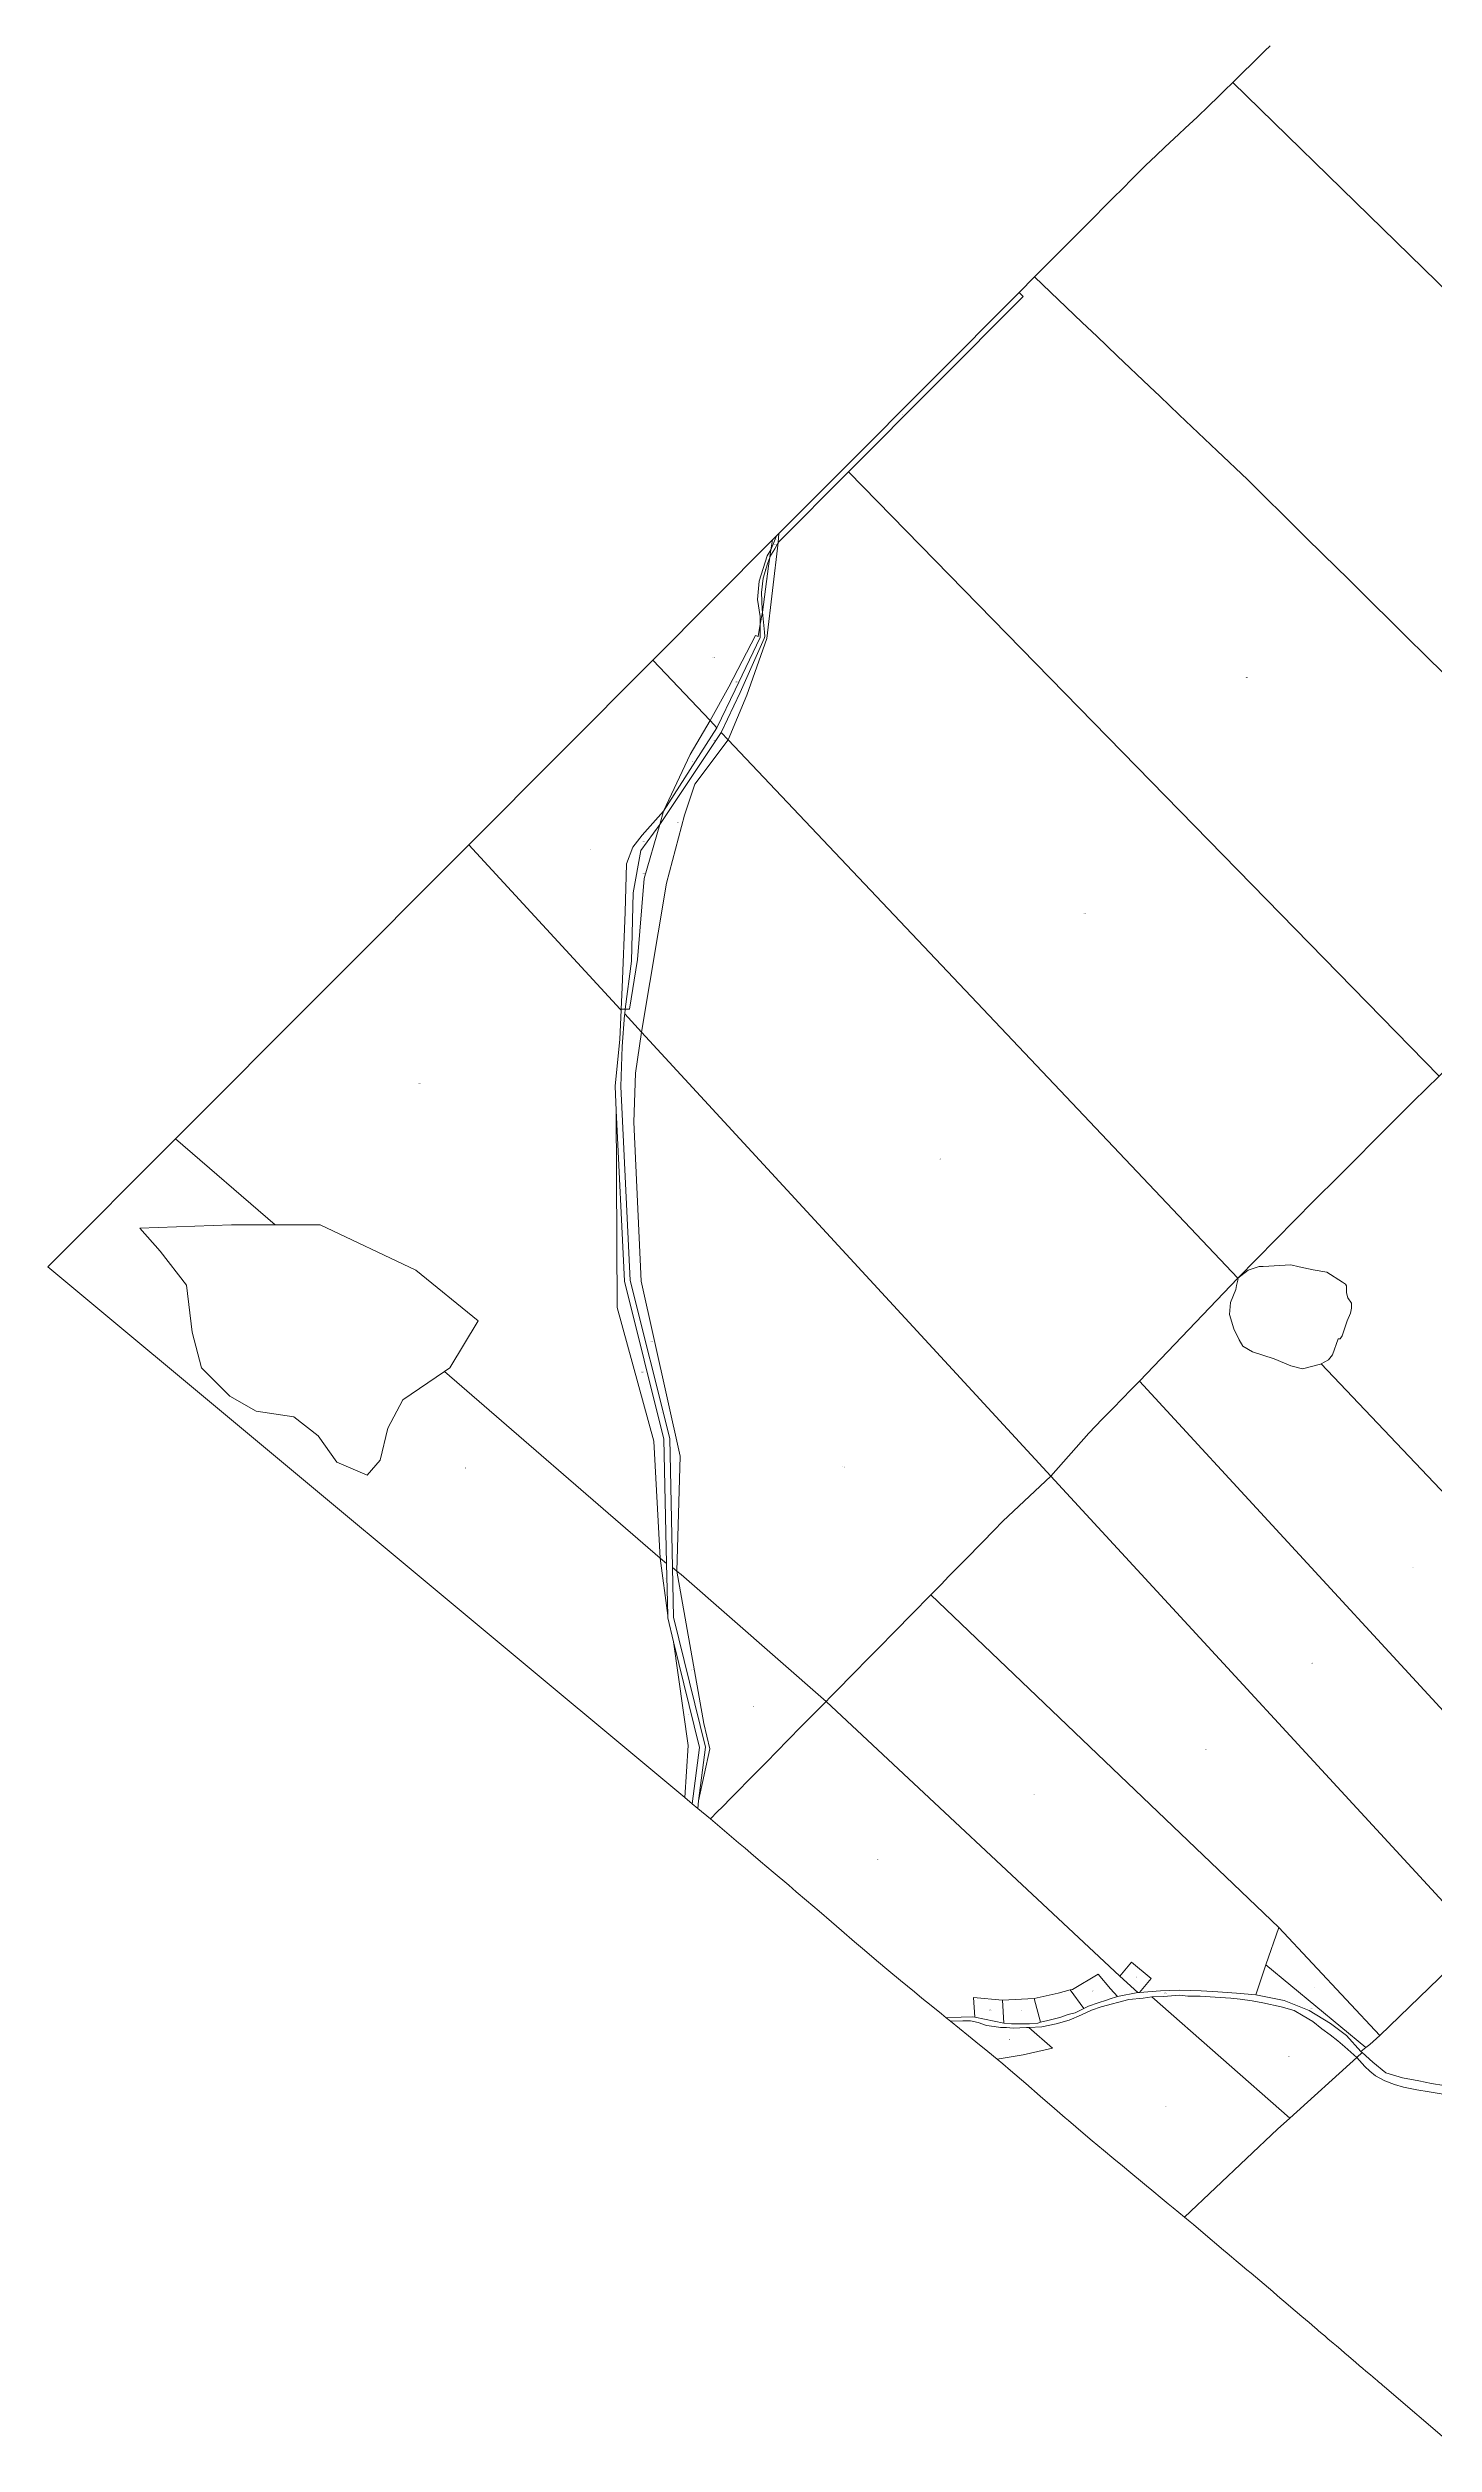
# Model space of a CAD drawing. Header units: metres. Extents: x 208626 to 229755, y 5040476 to 5064226.
# Drawn here: x 208626 to 211455, y 5052482 to 5057373 of the extents above; entities that cross this region are included whole.
import ezdxf

# ---------------------------------------------------------------- set-up
doc = ezdxf.new("R2010")
doc.units = ezdxf.units.M
doc.header["$LTSCALE"] = 0.56
doc.layers.add('6', color=7, linetype='Continuous', lineweight=13)
doc.layers.add('61', color=7, linetype='Continuous')

msp = doc.modelspace()

# ---------------------------------------------------------------- linework, layer by layer
at = {"layer": '6'}
for points in [[(211461.5264, 5057713.2527), (212681.3031, 5056522.3631), (212266.101, 5056110.7959), (211044.4136, 5057302.7586), (211052.3656, 5057310.5959), (211064.1367, 5057322.1973), (211084.2383, 5057342.0089), (211093.0044, 5057350.6486), (211101.0587, 5057358.5867), (211109.4679, 5057366.8746), (211120.3661, 5057377.6156)], [(210639.452, 5056905.5698), (210762.6599, 5057029.2471), (210781.2207, 5057047.8786), (210799.6168, 5057066.3448), (210820.1912, 5057086.9976), (210837.5789, 5057104.4516), (210866.2022, 5057133.1839), (210887.7652, 5057153.7174), (210905.8415, 5057170.6639), (210924.5379, 5057188.1918), (210934.116, 5057197.1712), (210947.0978, 5057209.3417), (210971.3557, 5057232.0835), (210995.3726, 5057254.5993), (211014.3525, 5057273.1311), (211027.4924, 5057286.0814), (211044.4136, 5057302.7586), (212266.101, 5056110.7959)], [(210260.0582, 5056507.7269), (210616.7328, 5056865.761), (210608.2314, 5056874.2302), (210639.452, 5056905.5698), (210736.8264, 5056812.8962), (210766.5578, 5056784.6002), (210808.5715, 5056744.6147), (210874.2509, 5056682.106), (210895.0492, 5056662.3118), (210934.7301, 5056624.5465), (210973.3442, 5056587.7965), (211011.9919, 5056551.0146), (211074, 5056492), (211108.1171, 5056458.3062), (211149.4026, 5056417.5329), (211192.0079, 5056375.4562), (211228.9361, 5056338.9862), (211279.9826, 5056288.5731), (211335.341, 5056233.9015), (211358.5262, 5056211.0039), (211390.3885, 5056179.537), (211447.1245, 5056123.5048), (211485.396, 5056085.7081)], [(211335.341, 5056233.9015), (211279.9826, 5056288.5731), (211228.9361, 5056338.9862), (211192.0079, 5056375.4562), (211149.4026, 5056417.5329), (211108.1171, 5056458.3062), (211074, 5056492), (211011.9919, 5056551.0146), (210973.3442, 5056587.7965), (210934.7301, 5056624.5465), (210895.0492, 5056662.3118), (210874.2509, 5056682.106), (210808.5715, 5056744.6147), (210766.5578, 5056784.6002), (210736.8264, 5056812.8962), (210639.452, 5056905.5698)], [(211764.3491, 5055577.9569), (211730.3553, 5055543.8778), (211670.7169, 5055479.8522), (211647.2681, 5055459.4149), (211617.8757, 5055429.5359), (211568.1105, 5055375.5357), (211545.6049, 5055356.5192), (211525.9956, 5055336.858), (211509.7077, 5055320.527), (211465.5041, 5055274.6393), (210260.0582, 5056507.7269)], [(211485.396, 5056085.7081), (211447.1245, 5056123.5048), (211390.3885, 5056179.537), (211358.5262, 5056211.0039), (211335.341, 5056233.9015)], [(211966.538, 5053905.6305), (211224.6126, 5054686.9753), (211239.7662, 5054695.5026), (211247.3711, 5054705.6917), (211259.3216, 5054738.2968), (211263.536, 5054738.1863), (211267.3384, 5054744.2998), (211277.6594, 5054774.8671), (211284.1778, 5054790.6602), (211286.3507, 5054800.8493), (211286.3507, 5054811.0384), (211278.7458, 5054822.2464), (211276.573, 5054832.4355), (211276.0297, 5054846.1908), (211274.4001, 5054849.757), (211267.8817, 5054853.8326), (211235.8325, 5054874.2108), (211208.129, 5054879.3054), (211179.339, 5054884.9094), (211162.4996, 5054888.985), (211106.4135, 5054885.9283), (211097.9938, 5054886.0556), (211075.7224, 5054878.4138), (211054.8089, 5054862.1112), (211209.6462, 5055019.6717), (211260.3405, 5055070.5002), (211289.5599, 5055099.7968), (211338.4095, 5055148.7756), (211357.2698, 5055167.6859), (211412.0283, 5055222.5892), (211465.5041, 5055274.6393)], [(209978.2385, 5053758.2423), (209992.9819, 5053773.2197), (210002.1365, 5053782.5196), (210021.1784, 5053801.8637), (210035.9474, 5053816.8672), (210054.8243, 5053836.0438), (210065.2941, 5053846.6797), (210093.2264, 5053875.0554), (210113.1711, 5053895.3166), (210137.1931, 5053919.72), (210163.7674, 5053946.716), (210190.6657, 5053974.0414), (210214.2002, 5053997.9494), (210813.7437, 5053437.2354), (210850.4653, 5053404.1204), (210808.809, 5053396.1784), (210794.3299, 5053411.3821), (210769.2805, 5053441.4413), (210716.8575, 5053410.4806), (210712.4999, 5053409.2702), (210687.7259, 5053402.3885), (210638.7127, 5053391.7535), (210574.2049, 5053388.4875), (210515.1716, 5053393.6943), (210517.8309, 5053353.9202), (210512.2145, 5053354.6911), (210489.7387, 5053353.8358), (210458.9886, 5053352.2173), (210449.9666, 5053360.2772), (210428.5983, 5053377.6389), (210410.0048, 5053392.7461), (210394.8243, 5053405.0803), (210365.8431, 5053428.6275), (210342, 5053448), (210317.0431, 5053469.4091), (210292.4622, 5053490.4957), (210272.5191, 5053507.6037), (210245.7751, 5053530.5459), (210225.3447, 5053548.0719), (210199.9423, 5053569.8632)], [(210199.9423, 5053569.8632), (210174.3283, 5053591.836), (210153.4086, 5053609.7818), (210138, 5053623), (210106.3648, 5053649.78), (210080.7075, 5053671.4996), (210060.8272, 5053688.3288), (210049.0082, 5053698.3339), (210035.6625, 5053709.6314), (209978.2385, 5053758.2423)], [(210458.9886, 5053352.2173), (210489.7387, 5053353.8358), (210512.2145, 5053354.6911), (210517.8309, 5053353.9202), (210577.3129, 5053341.3954), (210592.383, 5053340.3907), (210613.1834, 5053339.9574), (210629.2171, 5053340.3907), (210646.1175, 5053341.6908), (210652.1296, 5053343.4614), (210667.067, 5053346.931), (210680.545, 5053350.3301), (210691.121, 5053352.9264), (210708.0521, 5053358.7938), (210722.5655, 5053362.2602), (210740.1411, 5053371.565), (210749.7655, 5053375.9542), (210769.4141, 5053383.1271), (210786.4498, 5053388.3621), (210791.6554, 5053390.2809), (210808.809, 5053396.1784), (210850.4653, 5053404.1204), (210853.6535, 5053404.2047), (210896.3701, 5053407.4603), (210934.4569, 5053408.5183), (210979.9494, 5053407.4603), (211013.9295, 5053405.5372), (211051.7345, 5053402.5491), (211091.3471, 5053399.1521), (211148.9842, 5053387.8623), (211199.7344, 5053367.5515), (211243.7347, 5053340.5523), (211276.1131, 5053316.1944), (211305.5415, 5053283.8765), (211308.2974, 5053281.3873), (211296.9875, 5053271.1055), (211272.7731, 5053292.815), (211258.5785, 5053305.3397), (211242.7352, 5053317.5524), (211225.7351, 5053329.5521)], [(211225.7351, 5053329.5521), (211207.3499, 5053344.6716), (211187.5056, 5053356.3448), (211169.2357, 5053367.1282), (211143.1476, 5053375.0218), (211105.7935, 5053383.193), (211083.6301, 5053387.3589), (211059.2969, 5053390.5328), (211040.2535, 5053392.6488), (211008.5145, 5053394.7647), (210977.8335, 5053396.8806), (210952.4423, 5053396.8806), (210935.4594, 5053398.2569), (210902.9687, 5053396.2048), (210878.6862, 5053395.5208), (210861.2438, 5053392.4427), (210832.3051, 5053389.9806), (210775.6603, 5053374.8753), (210755.6997, 5053367.8621), (210735.1997, 5053358.1516), (210710.3838, 5053347.3621), (210683.9496, 5053340.3489), (210654.8179, 5053333.8752), (210627.9433, 5053332.5087), (210622.9889, 5053332.2568), (210596.0152, 5053331.1778), (210582.5283, 5053332.2568), (210570.1204, 5053332.7962), (210557.173, 5053334.4147), (210541.6818, 5053336.924), (210524.7815, 5053342.5575), (210508.7478, 5053346.0242), (210493.5808, 5053346.0242), (210468.3364, 5053345.3517), (210458.9886, 5053352.2173)], [(210945.9114, 5052945.2069), (211135.7112, 5053125.0384), (211160.4826, 5053147.8145), (211296.9875, 5053271.1055), (211313.6871, 5053252.736), (211323.7364, 5053243.5539), (211335.1393, 5053234.0276), (211354.6116, 5053223.9021), (211374.0838, 5053216.1132), (211392.7771, 5053210.661), (211420.0382, 5053205.2087), (211444.9627, 5053201.3143), (211469.1082, 5053197.4198)], [(211296.9875, 5053271.1055), (211308.2974, 5053281.3873), (211329.6871, 5053262.0676), (211356.1693, 5053240.2587), (211390.4404, 5053230.1332), (211423.9327, 5053223.9021), (211449.636, 5053218.4498), (211475.0731, 5053214.4082)], [(212006.8381, 5053059.9696), (211949.4652, 5053078.1256), (211907.3183, 5053090.0672), (211891.3661, 5053094.587), (211834.9615, 5053111.2905), (211781.316, 5053125.6422), (211710.8623, 5053147.8399), (211652.1472, 5053161.5909), (211626.367, 5053166.9755), (211592.1727, 5053174.0532), (211559.4594, 5053180.2843), (211519.736, 5053187.2943), (211490.1382, 5053194.3043), (211469.1082, 5053197.4198), (211444.9627, 5053201.3143), (211420.0382, 5053205.2087), (211392.7771, 5053210.661), (211374.0838, 5053216.1132), (211354.6116, 5053223.9021), (211335.1393, 5053234.0276), (211323.7364, 5053243.5539), (211313.6871, 5053252.736), (211296.9875, 5053271.1055)], [(211302.1501, 5052643.0196), (211295.3373, 5052648.8272), (211280.4779, 5052661.4943), (211272.9433, 5052667.9172), (211264.4804, 5052675.1315), (211255.6615, 5052682.6492), (211249.2172, 5052688.1427), (211238.3923, 5052697.3705), (211231.7637, 5052703.0211), (211226.3942, 5052707.5984), (211219.2887, 5052713.6555), (211215.0192, 5052717.2951), (211212.39, 5052719.5364), (211205.2114, 5052725.6558), (211199.7687, 5052730.2955), (211185.1288, 5052742.7755), (211171.2582, 5052754.5996), (211162.7221, 5052761.8762), (211152.2532, 5052770.8006), (211144.194, 5052777.6707), (211135.4482, 5052785.1261), (211125.7009, 5052793.4353), (211116.7433, 5052801.0611), (211090.2567, 5052823.424), (211081.3896, 5052830.9106), (211072.9054, 5052838.0739), (211059.0398, 5052849.7807), (211050.961, 5052856.6018), (211041.8864, 5052864.2636), (211032.4191, 5052872.2569), (211025.1255, 5052878.415), (210983.4835, 5052913.5738), (210963.7387, 5052930.2445), (210957.1322, 5052935.8225), (210945.9114, 5052945.2069)], [(211490.6688, 5052482.3151), (211353.6778, 5052599.0944), (211349.6404, 5052602.5361), (211346.6933, 5052605.0484), (211341.4095, 5052609.5525), (211338.5229, 5052612.0133), (211335.4773, 5052614.6095), (211329.7293, 5052619.5094), (211325.0463, 5052623.5015), (211315.7632, 5052631.415), (211309.4877, 5052636.7646), (211302.1501, 5052643.0196)]]:
    msp.add_lwpolyline(points, dxfattribs=at)
for points in [[(210116.2072, 5056363.3276), (210117.7039, 5056381.8329), (210251.6689, 5056516.3085), (210608.2314, 5056874.2302), (210616.7328, 5056865.761), (210260.0582, 5056507.7269)], [(210014.323, 5055961.0936), (210052.635, 5056051.6802), (210093.1727, 5056167.4333), (210116.2072, 5056363.3276), (210260.0582, 5056507.7269), (211465.5041, 5055274.6393), (211412.0283, 5055222.5892), (211357.2698, 5055167.6859), (211338.4095, 5055148.7756), (211289.5599, 5055099.7968), (211260.3405, 5055070.5002), (211209.6462, 5055019.6717), (211054.8089, 5054862.1112)], [(209860.4592, 5056123.6077), (210104.7744, 5056368.8541), (210101.7943, 5056348.8332), (210094.175, 5056336.694), (210085.643, 5056310.4772), (210077.4628, 5056284.9003), (210074.3953, 5056247.0464), (210080.0191, 5056212.2618), (210079.9627, 5056197.0987), (210075.4307, 5056171.7191), (210070.1517, 5056173.6397), (210015.922, 5056068.9658), (209977.4581, 5056000.0311)], [(210000.188, 5055976.0233), (210039.3018, 5056057.4803), (210088.0399, 5056167.3739), (210089.0624, 5056171.4662), (210088.5511, 5056180.6739), (210084.2748, 5056221.2476), (210096.7923, 5056315.2293), (210098.8142, 5056328.8122), (210099.4774, 5056333.2677), (210099.7989, 5056334.1363), (210109.7685, 5056351.0171), (210114.8812, 5056360.7364), (210116.2072, 5056363.3276), (210093.1727, 5056167.4333), (210052.635, 5056051.6802), (210014.323, 5055961.0936)], [(210074.3953, 5056247.0464), (210077.4628, 5056284.9003), (210085.643, 5056310.4772), (210094.175, 5056336.694), (210101.7943, 5056348.8332), (210099.7989, 5056334.1363), (210099.4774, 5056333.2677), (210094.6863, 5056320.3247), (210086.1542, 5056291.0387), (210082.5754, 5056261.3695), (210083.6647, 5056227.0365), (210084.2748, 5056221.2476), (210079.9627, 5056197.0987), (210080.0191, 5056212.2618)], [(210099.7989, 5056334.1363), (210101.7943, 5056348.8332), (210107.4678, 5056363.8057), (210111.5579, 5056373.525), (210113.9799, 5056378.0947), (210117.7039, 5056381.8329), (210116.2072, 5056363.3276), (210114.8812, 5056360.7364), (210109.7685, 5056351.0171)], [(210101.7943, 5056348.8332), (210104.7744, 5056368.8541), (210113.9799, 5056378.0947), (210111.5579, 5056373.525), (210107.4678, 5056363.8057)], [(210082.5754, 5056261.3695), (210086.1542, 5056291.0387), (210094.6863, 5056320.3247), (210099.4774, 5056333.2677), (210098.8142, 5056328.8122), (210096.7923, 5056315.2293), (210084.2748, 5056221.2476), (210083.6647, 5056227.0365)], [(209874.7233, 5055788.0237), (209882.4872, 5055815.2115), (209991.6246, 5055985.0681), (210028.8796, 5056062.7238), (210079.8597, 5056169.42), (210079.9627, 5056197.0987), (210084.2748, 5056221.2476), (210088.5511, 5056180.6739), (210089.0624, 5056171.4662), (210088.0399, 5056167.3739), (210039.3018, 5056057.4803), (210000.188, 5055976.0233)], [(209977.4581, 5056000.0311), (210015.922, 5056068.9658), (210070.1517, 5056173.6397), (210075.4307, 5056171.7191), (210079.9627, 5056197.0987), (210079.8597, 5056169.42), (210028.8796, 5056062.7238), (209991.6246, 5055985.0681)], [(209484.9551, 5055746.6722), (209860.4592, 5056123.6077), (209977.4581, 5056000.0311), (209936.8421, 5055930.651), (209882.4872, 5055815.2115), (209839.3003, 5055766.4378), (209819.6241, 5055741.4697), (209807.0264, 5055707.8589), (209804.6346, 5055609.022), (209798.1482, 5055455.2968), (209796.152, 5055411.3589), (209793.9747, 5055411.4114)], [(209803.2943, 5055401.3004), (209804.5791, 5055411.1556), (209813.2662, 5055410.9461), (209829.7983, 5055512.1582), (209843.2846, 5055677.9316), (209874.7233, 5055788.0237), (210000.188, 5055976.0233), (210014.323, 5055961.0936), (209946.2077, 5055870.2266), (209925.0917, 5055806.8461), (209888.6187, 5055668.5612), (209837.4808, 5055364.211)], [(209837.4808, 5055364.211), (209888.6187, 5055668.5612), (209925.0917, 5055806.8461), (209946.2077, 5055870.2266), (210014.323, 5055961.0936), (211054.8089, 5054862.1112), (210853.7859, 5054651.6057), (210836.7242, 5054634.8614), (210818.4052, 5054615.7628), (210799.9165, 5054596.6402), (210777.9068, 5054574.0275), (210750.3235, 5054545.6886), (210672.6285, 5054458.1447)], [(209882.4872, 5055815.2115), (209936.8421, 5055930.651), (209977.4581, 5056000.0311), (209991.6246, 5055985.0681)], [(209796.152, 5055411.3589), (209798.1482, 5055455.2968), (209804.6346, 5055609.022), (209807.0264, 5055707.8589), (209819.6241, 5055741.4697), (209839.3003, 5055766.4378), (209882.4872, 5055815.2115), (209874.7233, 5055788.0237), (209835.9487, 5055735.303), (209820.5916, 5055648.875), (209817.3446, 5055509.0743), (209804.5791, 5055411.1556)], [(209804.5791, 5055411.1556), (209817.3446, 5055509.0743), (209820.5916, 5055648.875), (209835.9487, 5055735.303), (209874.7233, 5055788.0237), (209843.2846, 5055677.9316), (209829.7983, 5055512.1582), (209813.2662, 5055410.9461)], [(208886.9078, 5055146.3454), (209484.9551, 5055746.6722), (209793.9747, 5055411.4114), (209796.052, 5055409.1577), (209793.3491, 5055349.6626), (209783.5912, 5055254.0357), (209786.0051, 5055204.2837), (209787.6734, 5054802.0002), (209862.5392, 5054529.2718), (209875.8534, 5054290.6927), (209435.7458, 5054671.4813), (209446.5425, 5054678.8268), (209504.1289, 5054774.8536), (209377.4387, 5054878.5624), (209181.6449, 5054970.7481), (209089.8595, 5054970.7481)], [(209783.5912, 5055254.0357), (209793.3491, 5055349.6626), (209796.052, 5055409.1577), (209796.152, 5055411.3589), (209804.5791, 5055411.1556), (209803.2943, 5055401.3004), (209802.9473, 5055398.6385), (209797.9082, 5055334.7778), (209795.643, 5055253.2594), (209814.8384, 5054857.6295), (209895.4594, 5054534.9798), (209901.0001, 5054271.6623), (209903.1376, 5054170.0784), (209968.4022, 5053905.0448), (209954.2043, 5053794.9544), (209952.2617, 5053779.8918), (209941.3366, 5053788.9969), (209956.2138, 5053904.3543), (209903.136, 5054119.8983), (209891.1682, 5054168.4984), (209891.0662, 5054173.3469), (209888.8333, 5054279.4623), (209883.4904, 5054533.3791), (209802.9098, 5054855.8673), (209786.0051, 5055204.2837)], [(209793.9747, 5055411.4114), (209796.152, 5055411.3589), (209796.052, 5055409.1577)], [(209795.643, 5055253.2594), (209797.9082, 5055334.7778), (209802.9473, 5055398.6385), (209803.2943, 5055401.3004), (209837.4808, 5055364.211), (209825.5108, 5055280.5957), (209821.6715, 5055180.7233), (209837.0286, 5054856.1381), (209916.6339, 5054498.5417), (209910.0202, 5054264.2357), (209901.0001, 5054271.6623), (209895.4594, 5054534.9798), (209814.8384, 5054857.6295)], [(209821.6715, 5055180.7233), (209825.5108, 5055280.5957), (209837.4808, 5055364.211), (210672.6285, 5054458.1447), (210574.9974, 5054365.956), (210556.4153, 5054346.9478), (210533.1525, 5054323.1514), (210523.5329, 5054313.3112), (210508.157, 5054297.5826), (210492.5995, 5054281.6682), (210477.7706, 5054266.4993), (210465.0502, 5054253.4871), (210448.8934, 5054236.9598), (210428.2518, 5054215.9283), (210413.8852, 5054201.2905), (210403.3312, 5054190.5411), (210386.0841, 5054172.9746), (210358.8334, 5054145.2192), (210316.834, 5054102.4421), (210299.6827, 5054084.9731), (210271.5706, 5054056.3404), (210233.7685, 5054017.8383), (210222.122, 5054005.997), (210214.2002, 5053997.9494), (209918.5497, 5054257.2131), (209910.0202, 5054264.2357), (209916.6339, 5054498.5417), (209837.0286, 5054856.1381)], [(209786.0051, 5055204.2837), (209802.9098, 5054855.8673), (209883.4904, 5054533.3791), (209888.8333, 5054279.4623), (209875.8534, 5054290.6927), (209862.5392, 5054529.2718), (209787.6734, 5054802.0002)], [(208626.4227, 5054884.8674), (208886.9078, 5055146.3454), (209089.8595, 5054970.7481), (209001.2074, 5054970.7481), (208813.9432, 5054964.2873), (208855.3217, 5054916.9731), (208909.0691, 5054847.8339), (208920.5864, 5054751.8072), (208939.7818, 5054678.8268), (208997.3683, 5054621.2108), (209051.1156, 5054590.4822), (209127.8975, 5054578.959), (209177.8058, 5054540.5483), (209216.1967, 5054486.7734), (209277.6222, 5054459.8859), (209304.4959, 5054490.6144), (209319.8523, 5054555.9126), (209350.5651, 5054613.5287), (209435.7458, 5054671.4813), (209875.8534, 5054290.6927), (209891.0662, 5054173.3469), (209891.1682, 5054168.4984), (209903.136, 5054119.8983), (209932.5761, 5053908.0102), (209925.7993, 5053801.946)], [(210853.7859, 5054651.6057), (211054.8089, 5054862.1112), (211055.0762, 5054860.5659), (211051.817, 5054847.3201), (211050.7306, 5054839.1688), (211039.8665, 5054812.6771), (211037.6937, 5054788.2233), (211046.3849, 5054758.6749), (211057.2491, 5054736.2589), (211064.8539, 5054723.0131), (211084.4094, 5054711.8051), (211128.9522, 5054697.5404), (211162.631, 5054683.2756), (211186.5321, 5054677.1622), (211223.4701, 5054686.3324), (211224.6126, 5054686.9753), (211966.538, 5053905.6305), (211858.2031, 5053803.9008), (211737.1061, 5053692.1818)], [(210672.6285, 5054458.1447), (210750.3235, 5054545.6886), (210777.9068, 5054574.0275), (210799.9165, 5054596.6402), (210818.4052, 5054615.7628), (210836.7242, 5054634.8614), (210853.7859, 5054651.6057), (211737.1061, 5053692.1818), (211545.8789, 5053510.7402)], [(210428.2518, 5054215.9283), (210448.8934, 5054236.9598), (210465.0502, 5054253.4871), (210477.7706, 5054266.4993), (210492.5995, 5054281.6682), (210508.157, 5054297.5826), (210523.5329, 5054313.3112), (210533.1525, 5054323.1514), (210556.4153, 5054346.9478), (210574.9974, 5054365.956), (210672.6285, 5054458.1447), (211545.8789, 5053510.7402), (211344.0865, 5053316.5669), (211138.3414, 5053536.629)], [(209875.8534, 5054290.6927), (209888.8333, 5054279.4623), (209891.0662, 5054173.3469)], [(209901.0001, 5054271.6623), (209910.0202, 5054264.2357), (209964.7225, 5053953.085), (209977.2002, 5053901.2281), (209954.2043, 5053794.9544), (209968.4022, 5053905.0448), (209903.1376, 5054170.0784)], [(209910.0202, 5054264.2357), (209918.5497, 5054257.2131), (210214.2002, 5053997.9494), (210190.6657, 5053974.0414), (210163.7674, 5053946.716), (210137.1931, 5053919.72), (210113.1711, 5053895.3166), (210093.2264, 5053875.0554), (210065.2941, 5053846.6797), (210054.8243, 5053836.0438), (210035.9474, 5053816.8672), (210021.1784, 5053801.8637), (210002.1365, 5053782.5196), (209992.9819, 5053773.2197), (209978.2385, 5053758.2423), (209952.2617, 5053779.8918), (209954.2043, 5053794.9544), (209977.2002, 5053901.2281), (209964.7225, 5053953.085)], [(210214.2002, 5053997.9494), (210222.122, 5054005.997), (210233.7685, 5054017.8383), (210271.5706, 5054056.3404), (210299.6827, 5054084.9731), (210316.834, 5054102.4421), (210358.8334, 5054145.2192), (210386.0841, 5054172.9746), (210403.3312, 5054190.5411), (210413.8852, 5054201.2905), (210428.2518, 5054215.9283), (211138.3414, 5053536.629), (211111.5119, 5053460.2159), (211091.3471, 5053399.1521), (211051.7345, 5053402.5491), (211013.9295, 5053405.5372), (210979.9494, 5053407.4603), (210934.4569, 5053408.5183), (210896.3701, 5053407.4603), (210853.6535, 5053404.2047), (210877.3335, 5053432.617), (210837.4383, 5053465.9987), (210813.7437, 5053437.2354)], [(209903.136, 5054119.8983), (209956.2138, 5053904.3543), (209941.3366, 5053788.9969), (209925.7993, 5053801.946), (209932.5761, 5053908.0102)], [(211111.5119, 5053460.2159), (211138.3414, 5053536.629), (211344.0865, 5053316.5669), (211323.5652, 5053297.7557), (211315.3892, 5053291.4597)], [(211305.5415, 5053283.8765), (211315.3892, 5053291.4597), (211323.5652, 5053297.7557), (211344.0865, 5053316.5669), (211545.8789, 5053510.7402), (211889.9703, 5053110.2582), (211875.6309, 5053113.9534), (211789.0369, 5053142.0492), (211704.1065, 5053167.1423), (211659.0792, 5053177.607), (211612.4203, 5053188.3749), (211556.8536, 5053198.461), (211501.0427, 5053208.3243), (211475.0731, 5053214.4082), (211449.636, 5053218.4498), (211423.9327, 5053223.9021), (211390.4404, 5053230.1332), (211356.1693, 5053240.2587), (211329.6871, 5053262.0676), (211308.2974, 5053281.3873)], [(210813.7437, 5053437.2354), (210837.4383, 5053465.9987), (210877.3335, 5053432.617), (210853.6535, 5053404.2047), (210850.4653, 5053404.1204)], [(210712.4999, 5053409.2702), (210716.8575, 5053410.4806), (210769.2805, 5053441.4413), (210794.3299, 5053411.3821), (210808.809, 5053396.1784), (210791.6554, 5053390.2809), (210786.4498, 5053388.3621), (210769.4141, 5053383.1271), (210749.7655, 5053375.9542), (210740.1411, 5053371.565)], [(211091.3471, 5053399.1521), (211111.5119, 5053460.2159), (211315.3892, 5053291.4597), (211305.5415, 5053283.8765), (211276.1131, 5053316.1944), (211243.7347, 5053340.5523), (211199.7344, 5053367.5515), (211148.9842, 5053387.8623)], [(210515.1716, 5053393.6943), (210574.2049, 5053388.4875), (210577.3129, 5053341.3954), (210517.8309, 5053353.9202)], [(210563.6291, 5053267.6427), (210616.719, 5053276.8606), (210676.4121, 5053290.1919), (210627.9433, 5053332.5087), (210654.8179, 5053333.8752), (210683.9496, 5053340.3489), (210710.3838, 5053347.3621), (210735.1997, 5053358.1516), (210755.6997, 5053367.8621), (210775.6603, 5053374.8753), (210832.3051, 5053389.9806), (210861.2438, 5053392.4427), (210878.6862, 5053395.5208), (211160.4826, 5053147.8145), (211135.7112, 5053125.0384), (210945.9114, 5052945.2069), (210922.3888, 5052964.6538), (210912.4315, 5052972.8859), (210900.3561, 5052982.8689), (210878.7323, 5053000.7461), (210867.896, 5053009.7048), (210859.9446, 5053016.2784), (210836.2748, 5053035.8471), (210819.0619, 5053050.0775), (210801.4464, 5053064.6409), (210780.424, 5053082.0208), (210757.4374, 5053101.0245), (210738.6432, 5053116.942), (210708.6261, 5053142.8584), (210702.1414, 5053148.4571), (210680.7105, 5053166.9603), (210650.8161, 5053192.7708), (210621.6202, 5053217.9782), (210590.3953, 5053244.9374), (210574.8534, 5053258.3561)], [(210574.2049, 5053388.4875), (210638.7127, 5053391.7535), (210652.1296, 5053343.4614), (210646.1175, 5053341.6908), (210629.2171, 5053340.3907), (210613.1834, 5053339.9574), (210592.383, 5053340.3907), (210577.3129, 5053341.3954)], [(210638.7127, 5053391.7535), (210687.7259, 5053402.3885), (210712.4999, 5053409.2702), (210740.1411, 5053371.565), (210722.5655, 5053362.2602), (210708.0521, 5053358.7938), (210691.121, 5053352.9264), (210680.545, 5053350.3301), (210667.067, 5053346.931), (210652.1296, 5053343.4614)], [(210878.6862, 5053395.5208), (210902.9687, 5053396.2048), (210935.4594, 5053398.2569), (210952.4423, 5053396.8806), (210977.8335, 5053396.8806), (211008.5145, 5053394.7647), (211040.2535, 5053392.6488), (211059.2969, 5053390.5328), (211083.6301, 5053387.3589), (211105.7935, 5053383.193), (211143.1476, 5053375.0218), (211169.2357, 5053367.1282), (211187.5056, 5053356.3448), (211207.3499, 5053344.6716), (211225.7351, 5053329.5521), (211242.7352, 5053317.5524), (211258.5785, 5053305.3397), (211272.7731, 5053292.815), (211296.9875, 5053271.1055), (211160.4826, 5053147.8145)], [(210468.3364, 5053345.3517), (210493.5808, 5053346.0242), (210508.7478, 5053346.0242), (210524.7815, 5053342.5575), (210541.6818, 5053336.924), (210557.173, 5053334.4147), (210570.1204, 5053332.7962), (210582.5283, 5053332.2568), (210596.0152, 5053331.1778), (210622.9889, 5053332.2568), (210627.9433, 5053332.5087), (210676.4121, 5053290.1919), (210616.719, 5053276.8606), (210563.6291, 5053267.6427), (210544.5495, 5053283.4285), (210519.9495, 5053303.416), (210504.877, 5053315.6625)]]:
    msp.add_lwpolyline(points, close=True, dxfattribs=at)

# ---------------------------------------------------------------- texts
at = {"layer": '61'}
for s, width, p in [('4381', 1.1, (210366.4687, 5056623)), ('4086', 1.2, (210107.8906, 5056368.5)), ('4380', 1.2, (210108.75, 5056358.25)), ('4377', 1.2, (210088.0937, 5056307.75)), ('4085', 1.2, (210091.0312, 5056290)), ('4042', 1.2, (209982.6094, 5056127.75)), ('4083', 1.2, (210028.7031, 5056078)), ('3519', 1.1, (210058.2031, 5056083.75)), ('3886', 1.2, (211070.0312, 5056087.5)), ('4379', 1.2, (209981.8906, 5055959.25)), ('3530', 1.2, (209937.0625, 5055915.5)), ('4081', 1.1, (209908.8125, 5055792)), ('4043', 1.2, (209731.2031, 5055736.75)), ('4378', 1.2, (209839.3125, 5055753.25)), ('4082', 1.2, (209839.6562, 5055687)), ('4076', 1.2, (210739.9062, 5055605.75)), ('4164', 1.1, (209795.3929, 5055410.6427)), ('4044', 1.2, (209381.375, 5055259)), ('4075', 1.2, (210446.1406, 5055104.5)), ('3750', 1.2, (209856.1406, 5054731.5)), ('4080', 1.2, (209837.4219, 5054669.5)), ('4079', 1.2, (209876, 5054588.25)), ('4045', 1.2, (209476.9609, 5054474)), ('4074', 1.2, (210247.1562, 5054475.75)), ('4078', 1.2, (209885.251, 5054247.834)), ('4077', 1.2, (209939.0937, 5054061.5)), ('3544', 1.2, (209929.6719, 5053970.5)), ('4073', 1.2, (210062.1094, 5053987.5)), ('3405', 1.2, (210546.2578, 5053367.5)), ('4862', 1.2, (210904.6412, 5053402.2087)), ('171', 0.85, (211203.2656, 5053372)), ('161', 0.85, (210586.5469, 5053307)), ('3215', 1.1, (211156.4297, 5053273))]:
    msp.add_text(s, height=1.4, dxfattribs=dict(at, width=width)).set_placement(p)
for s, p in [('174', (211410.1562, 5054269.5)), ('169', (211204.875, 5054075.5)), ('168', (210987.0625, 5053899.25)), ('167', (210636.4766, 5053807.5)), ('159', (210317.9453, 5053675)), ('166', (210845.2891, 5053435)), ('172', (211210.125, 5053414)), ('162', (210610.8047, 5053366)), ('163', (210689.8047, 5053376.5)), ('164', (210756.75, 5053406.5)), ('165', (210905.7969, 5053170.5))]:
    msp.add_text(s, height=1.4, dxfattribs=at).set_placement(p)

doc.saveas('drawing.dxf')
